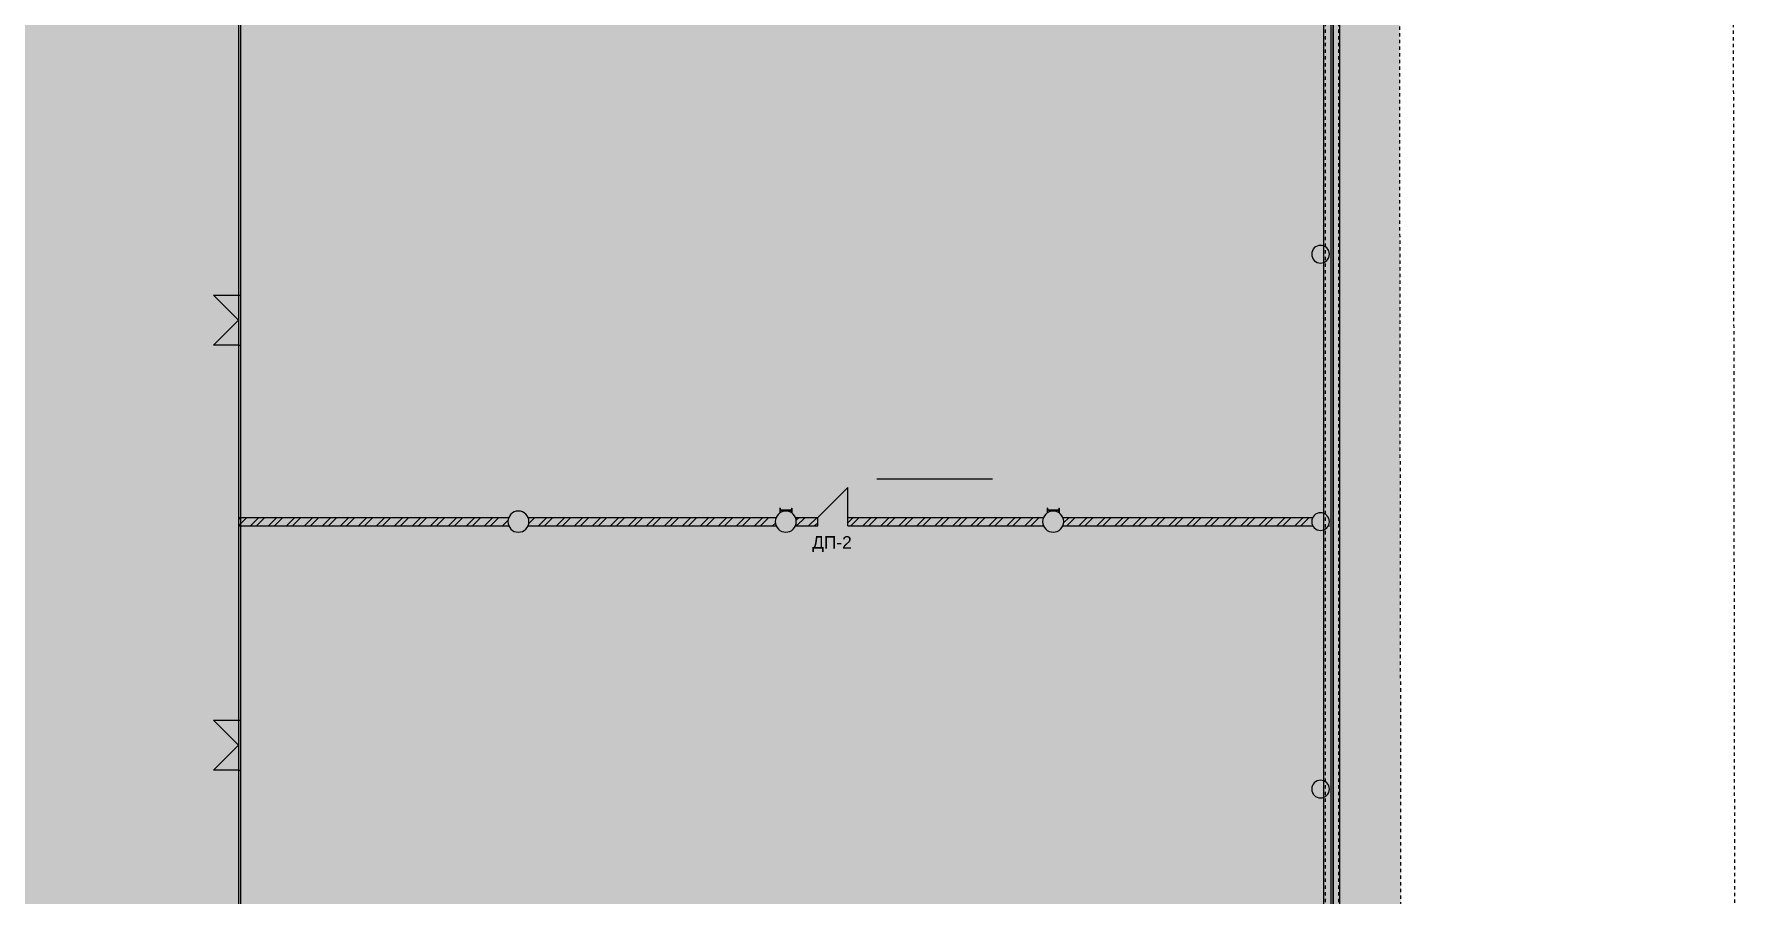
# Model space of a CAD drawing. Header units: metres. Extents: x 183920 to 188551, y 20757 to 23715.
# Drawn here: x 184938.8 to 184989.8, y 20867 to 20892.8 of the extents above; entities that cross this region are included whole.
import ezdxf

# ---------------------------------------------------------------- set-up
doc = ezdxf.new("R2010")
doc.units = ezdxf.units.M
for name, pattern in [('Path offset', [0.022225, 0.00635, -0.003175, 0.00635, -0.003175, 0, -0.003175]), ('Property boundary', [0.00111125, 0.0003175, -0.00015875, 0.0003175, -0.00015875, 0, -0.00015875]), ('Style_10', [0]), ('Style_18', [0]), ('Style_19', [0]), ('Style_29', [4.7625e-07, 3.175e-07, -1.5875e-07]), ('Wall Style 01', [0])]:
    doc.linetypes.add(name, pattern=pattern)
for name, color, linetype, true_color in [('brick', 12, 'Continuous', 0xbd0000), ('COLON', 5, 'Continuous', 0x0000ff), ('DOORS', 8, 'Continuous', 0x414141), ('DRAW', 7, 'Continuous', 0xffffff), ('Glass', 4, 'Continuous', 0x00ffff), ('MONOLIT', 7, 'Continuous', 0x691639), ('S', 2, 'Continuous', 0xffff00), ('TEXT', 2, 'Continuous', 0xffff00), ('Walls', 7, 'Continuous', 0x68db4c), ('Zoning', 7, 'Continuous', 0x47d2e2)]:
    doc.layers.add(name, color=color, linetype=linetype, true_color=true_color)
doc.styles.add('Style_9', font='', dxfattribs={"height": 0.3708534375})
doc.styles.get('Style_9').set_extended_font_data('arial')
pattern_1 = [(45, (-3.600000000000116, 82), (-0.2694076836320746, 0.2694076836320746), []), (45, (-3.420394800000009, 82), (-0.2694076836320746, 0.2694076836320746), [])]

# ---------------------------------------------------------------- blocks, each defined once
blk = doc.blocks.new('AC7B900E4F')
at = {"layer": 'COLON', "linetype": 'Style_19'}
for points in [[(0.2521237512146909, -0.1651563050501864), (0.2483291512146825, -0.1651563050501864)], [(0.2483291512146825, -0.1651563050501864), (0.2483291512146825, -0.3101563050501863)], [(0.2483291512146825, -0.3101563050501863), (0.2521237512146763, -0.3101563050501863)], [(0.2581009194032376, -0.1706333705937141), (0.262518494539152, -0.2211264854486217)], [(0.2581009194032376, -0.3046792395066587), (0.262518494539152, -0.254186124651751)], [(0.5801930821169226, -0.2339063050501863), (0.2764652203124424, -0.2339063050501863)], [(0.5801930821169226, -0.2414063050501863), (0.2764652203124424, -0.2414063050501863)], [(0.5985573830261274, -0.1706333705937141), (0.5941398078902129, -0.2211264854486217)], [(0.5985573830261274, -0.3046792395066587), (0.5941398078902129, -0.254186124651751)], [(0.6045345512146741, -0.1651563050501864), (0.6083291512146825, -0.1651563050501864)], [(0.6083291512146825, -0.3101563050501863), (0.6045345512146887, -0.3101563050501863)], [(0.6083291512146825, -0.1651563050501864), (0.6083291512146825, -0.3101563050501863)]]:
    blk.add_lwpolyline(points, dxfattribs=at)
for points in [[(0.2581009194032376, -0.1706333705937141, 0.3888787318536271), (0.2521237512146909, -0.1651563050501864)], [(0.2521237512146909, -0.3101563050501863, 0.3888787318536272), (0.2581009194032376, -0.3046792395066587)], [(0.262518494539152, -0.2211264854486217, 0.3888787318536272), (0.2764652203124424, -0.2339063050501863)], [(0.2764652203124424, -0.2414063050501863, 0.3888787318536272), (0.262518494539152, -0.254186124651751)], [(0.5941398078902129, -0.2211264854486217, -0.3888787318536272), (0.5801930821169226, -0.2339063050501863)], [(0.5801930821169226, -0.2414063050501863, -0.3888787318536272), (0.5941398078902129, -0.254186124651751)], [(0.5985573830261274, -0.1706333705937141, -0.3888787318536271), (0.6045345512146741, -0.1651563050501864)], [(0.6045345512146741, -0.3101563050501863, -0.3888787318536272), (0.5985573830261274, -0.3046792395066587)]]:
    blk.add_lwpolyline(points, format="xyb", dxfattribs=at)
blk = doc.blocks.new('AC584E3954')
at = {"layer": 'Glass', "linetype": 'Style_19'}
for points in [[(-0.8850831972660963, -1.234254007406082), (-0.8850831972660963, -1.174254007406082)], [(0.6149168027339037, -1.234254007406082), (0.6149168027339037, -1.984254007406082), (-0.1350831972660962, -1.234254007406082), (-0.8850831972660963, -1.984254007406082), (-0.8850831972660963, -1.234254007406082)], [(0.6149168027339037, -1.234254007406082), (0.6149168027339037, -1.174254007406082)]]:
    blk.add_lwpolyline(points, dxfattribs=at)

msp = doc.modelspace()

# ---------------------------------------------------------------- hatches: boundary and pattern name
at = {"layer": 'DRAW'}
h = msp.add_hatch(dxfattribs=at)
h.set_pattern_fill('PATTERN_0', color=256, scale=0.04, style=0, pattern_type=2)
h.set_pattern_definition(pattern_1)
edge = h.paths.add_edge_path(flags=0)
edge.add_line((184944.8996730566, 20878.05980507297), (184944.8996730566, 20878.30980507297))
edge.add_line((184944.8996730566, 20878.30980507297), (184952.9855364106, 20878.30980507297))
edge.add_arc((184953.2746730566, 20878.184805073), 0.3149999999937533, 156.6201318884746, 180.000000004297)
edge.add_arc((184953.2746730566, 20878.18480507295), 0.3149999999937533, 179.999999995703, 203.3798681115254)
edge.add_line((184952.9855364106, 20878.05980507297), (184944.8996730566, 20878.05980507297))
edge.add_line((184944.8996730566, 20878.05980507297), (184944.8996730566, 20878.05980507297))
edge.add_line((184944.8996730566, 20878.05980507297), (184944.8996730566, 20878.05980507297))
edge = h.paths.add_edge_path(flags=0)
edge.add_arc((184953.2746730565, 20878.18480507295), 0.3149999999937533, 336.6201318884746, 360.0000000042969)
edge.add_arc((184953.2746730566, 20878.18480507307), 0.3149999999792016, 359.9999999829105, 383.3798680987329)
edge.add_line((184953.5638097025, 20878.30980507297), (184960.9855364106, 20878.30980507298))
edge.add_arc((184961.2746730566, 20878.184805073), 0.3150000000025446, 156.6201318888054, 180.0000000046278)
edge.add_arc((184961.2746730566, 20878.18480507295), 0.3149999999937533, 179.999999995703, 203.3798681115254)
edge.add_line((184960.9855364106, 20878.05980507297), (184953.5638097025, 20878.05980507297))
edge.add_line((184953.5638097025, 20878.05980507297), (184953.5638097024, 20878.05980507297))
edge.add_line((184953.5638097024, 20878.05980507297), (184953.5638097024, 20878.05980507297))
edge = h.paths.add_edge_path(flags=0)
edge.add_arc((184961.2746730565, 20878.18480507295), 0.3149999999900455, 336.620131888335, 360.0000000037748)
edge.add_arc((184961.2746730566, 20878.18480507307), 0.3149999999792016, 359.9999999829105, 383.3798680987329)
edge.add_line((184961.5638097025, 20878.30980507297), (184962.2296730565, 20878.30980507297))
edge.add_line((184962.2296730565, 20878.30980507297), (184962.2296730565, 20878.05980507297))
edge.add_line((184962.2296730565, 20878.05980507297), (184961.5638097024, 20878.05980507297))
edge.add_line((184961.5638097024, 20878.05980507297), (184961.5638097024, 20878.05980507297))
edge.add_line((184961.5638097024, 20878.05980507297), (184961.5638097024, 20878.05980507297))
h = msp.add_hatch(dxfattribs=at)
h.set_pattern_fill('PATTERN_0', color=256, scale=0.04, style=0, pattern_type=2)
h.set_pattern_definition(pattern_1)
edge = h.paths.add_edge_path(flags=0)
edge.add_arc((184969.2746730565, 20878.18480507295), 0.3149999999900455, 336.620131888335, 360.0000000037748)
edge.add_arc((184969.2746730565, 20878.18480507299), 0.3149999999937535, 359.999999995703, 383.3798681115254)
edge.add_line((184969.5638097024, 20878.30980507297), (184977.0410066276, 20878.30980507297))
edge.add_arc((184977.2746730565, 20878.18480507302), 0.2649999999926821, 151.8554187011641, 180.0000000092728)
edge.add_arc((184977.2746730565, 20878.18480507293), 0.2649999999858998, 179.9999999903596, 208.1445812992035)
edge.add_line((184977.0410066276, 20878.05980507297), (184969.5638097024, 20878.05980507297))
edge.add_line((184969.5638097024, 20878.05980507297), (184969.5638097024, 20878.05980507297))
edge.add_line((184969.5638097024, 20878.05980507297), (184969.5638097024, 20878.05980507297))
edge = h.paths.add_edge_path(flags=0)
edge.add_line((184963.1296730565, 20878.05980507297), (184963.1296730565, 20878.30980507297))
edge.add_line((184963.1296730565, 20878.30980507297), (184968.9855364106, 20878.30980507297))
edge.add_arc((184969.2746730566, 20878.18480507307), 0.3149999999879927, 156.620131901598, 180.0000000174204)
edge.add_arc((184969.2746730566, 20878.18480507295), 0.3149999999988371, 179.9999999958944, 203.379868111334)
edge.add_line((184968.9855364106, 20878.05980507297), (184963.1296730565, 20878.05980507297))
edge.add_line((184963.1296730565, 20878.05980507297), (184963.1296730565, 20878.05980507297))
edge.add_line((184963.1296730565, 20878.05980507297), (184963.1296730565, 20878.05980507297))
at = {"layer": 'Walls', "transparency": 33554483}
h = msp.add_hatch(color=256, dxfattribs=at)
h.paths.add_polyline_path([(184977.3447471315, 20998.25825037873), (184977.3447960254, 20997.95734221833), (184977.3573636827, 20920.61207212447), (184977.6573636867, 20920.61207212111), (184977.6447509234, 20998.23493840217), (184977.3447471315, 20998.25825037873)], flags=0)
h.paths.add_polyline_path([(184977.3574124291, 20920.31207212447), (184977.3587086371, 20912.33480511989), (184977.5596731682, 20912.33480511989), (184977.5596731681, 20920.3120721222), (184977.3574124291, 20920.31207212447)], flags=0)
h.paths.add_polyline_path([(184977.3587573834, 20912.03480511989), (184977.3746730565, 20814.08480507297), (184977.6746730526, 20814.08485381929), (184977.6587573874, 20912.03480511989), (184977.3587573834, 20912.03480511989)], flags=0)
at = {"layer": 'Zoning', "transparency": 33554483}
msp.add_hatch(color=256, dxfattribs=at).paths.add_polyline_path([(184979.7863903792, 20791.04482130507), (184979.4617629582, 21013.51851378724), (184803.8159741289, 21044.01882130582), (184705.1692688792, 21043.36482130507), (184705.2366155375, 20815.82403505755), (184979.7863903792, 20791.04482130507)], flags=0)

# ---------------------------------------------------------------- linework, layer by layer
at = {"layer": 'brick', "linetype": 'Style_19'}
for points in [[(184944.8996730566, 20878.30980507297), (184952.9855364106, 20878.30980507297)], [(184944.8996730566, 20878.30980507297), (184944.8996730566, 20878.05980507297)], [(184953.5638097025, 20878.30980507297), (184960.9855364106, 20878.30980507297)], [(184961.5896730565, 20878.30980507297), (184962.2296730565, 20878.30980507297)], [(184961.5896730565, 20878.05980507297), (184961.5896730565, 20878.30980507297)], [(184962.2296730565, 20878.05980507297), (184962.2296730565, 20878.30980507297)], [(184963.1296730565, 20878.05980507297), (184963.1296730565, 20878.30980507297)], [(184963.1296730565, 20878.30980507297), (184968.9855364106, 20878.30980507297)], [(184969.5638097025, 20878.30980507297), (184977.0410066276, 20878.30980507297)], [(184944.8996730566, 20878.05980507297), (184952.9855364106, 20878.05980507297)], [(184953.5638097025, 20878.05980507297), (184960.9855364106, 20878.05980507297)], [(184961.5896730565, 20878.05980507297), (184962.2296730565, 20878.05980507297)], [(184963.1296730565, 20878.05980507297), (184968.9855364106, 20878.05980507297)], [(184969.5638097025, 20878.05980507297), (184977.0410066276, 20878.05980507297)], [(184977.5083394855, 20878.05980507297), (184977.5396730565, 20878.05980507297)]]:
    msp.add_lwpolyline(points, dxfattribs=at)
at = {"layer": 'COLON', "linetype": 'Style_19'}
for points in [[(184977.0096730565, 20886.18480507297, 0.9999999999999999), (184977.5396730565, 20886.18480507297, 0.9999999999999999), (184977.0096730565, 20886.18480507297)], [(184977.0096730565, 20878.18480507297, 0.9999999999999999), (184977.5396730565, 20878.18480507297, 0.9999999999999999), (184977.0096730565, 20878.18480507297)], [(184977.0096730565, 20870.18480507297, 0.9999999999999999), (184977.5396730565, 20870.18480507297, 0.9999999999999999), (184977.0096730565, 20870.18480507297)]]:
    msp.add_lwpolyline(points, format="xyb", close=True, dxfattribs=at)
at = {"layer": 'COLON', "linetype": 'Style_10'}
msp.add_lwpolyline([(184952.9596730566, 20878.18480507297, 0.9999999999999999), (184953.5896730565, 20878.18480507297, 0.9999999999999999), (184952.9596730566, 20878.18480507297)], format="xyb", close=True, dxfattribs=at)
at = {"layer": 'COLON', "linetype": 'Style_18'}
for points in [[(184960.9596730566, 20878.18480507297, 0.9999999999999999), (184961.5896730565, 20878.18480507297, 0.9999999999999999), (184960.9596730566, 20878.18480507297)], [(184968.9596730566, 20878.18480507297, 0.9999999999999999), (184969.5896730565, 20878.18480507297, 0.9999999999999999), (184968.9596730566, 20878.18480507297)]]:
    msp.add_lwpolyline(points, format="xyb", close=True, dxfattribs=at)
at = {"layer": 'DOORS', "linetype": 'Style_19'}
msp.add_lwpolyline([(184963.1296730565, 20878.30980507297), (184963.1296730565, 20879.20980507297), (184962.2296730565, 20878.30980507297)], dxfattribs=at)
at = {"layer": 'Glass', "linetype": 'Style_19'}
for points in [[(184944.8996730566, 20912.18480507297), (184944.8996730566, 20846.50980507298)], [(184944.9596730566, 20912.18480507297), (184944.9596730566, 20846.44980507297)], [(184977.5896730565, 20832.08480507297), (184977.5896730565, 20894.58514817682)], [(184977.6496730566, 20832.08480507297), (184977.6496730566, 20894.58514817682)]]:
    msp.add_lwpolyline(points, dxfattribs=at)
at = {"layer": 'MONOLIT', "linetype": 'Style_29'}
for points in [[(184977.4241919283, 20813.60480507297), (184977.4241919283, 20910.59980507298)], [(184977.8241919283, 20813.60480507297), (184977.8241919283, 20910.59980507298)]]:
    msp.add_lwpolyline(points, dxfattribs=at)
at = {"layer": 'MONOLIT', "linetype": 'Style_19'}
for points in [[(184977.3746730565, 20832.08480507297), (184977.3746730565, 20894.58514817682)], [(184977.8546730565, 20832.08480507297), (184977.8546730565, 20894.58514817682)]]:
    msp.add_lwpolyline(points, dxfattribs=at)
at = {"layer": 'S', "linetype": 'Style_19'}
msp.add_lwpolyline([(184964.0023740641, 20879.4622549049), (184967.4560879987, 20879.4622549049)], dxfattribs=at)
at = {"layer": 'Walls', "linetype": 'Wall Style 01'}
msp.add_lwpolyline([(184977.3587573834, 20912.03480511989), (184977.3746730565, 20814.08480507297), (184977.6746730526, 20814.08485381929), (184977.6587573874, 20912.03480511989)], dxfattribs=at)
at = {"layer": 'Zoning', "linetype": 'Property boundary'}
msp.add_lwpolyline([(184989.7919999999, 20780.78129049386), (184989.449155008, 21021.93388247756), (184804.6777593476, 21054.01882130507), (184695.2368410432, 21054.01882128981), (184695.2366066682, 20806.66421496657), (184989.792, 20780.78129049386)], close=True, dxfattribs=at)
msp.add_lwpolyline([(184989.7919999999, 20780.78129049386), (184989.449155008, 21021.93388247756), (184804.6777593476, 21054.01882130507), (184695.2368410432, 21054.01882128981), (184695.2366066682, 20806.66421496657), (184989.792, 20780.78129049386)], close=True, dxfattribs=at)
at = {"layer": 'Zoning', "linetype": 'Path offset'}
msp.add_lwpolyline([(184979.7943903792, 20791.69832452861), (184979.4617629582, 21013.51851378724), (184803.8159741289, 21044.01882130582), (184705.2368316418, 21044.01882130292), (184705.2366155375, 20815.82403505755), (184979.7943903792, 20791.69832452861)], close=True, dxfattribs=at)

# ---------------------------------------------------------------- block references
at = {"layer": 'COLON'}
for p in [(184960.8463305919, 20878.757266557), (184968.8463305919, 20878.757266557)]:
    msp.add_blockref('AC7B900E4F', p, dxfattribs=at)
at = {"layer": 'Glass', "rotation": 270}
for p in [(184946.1339270639, 20884.0776466159), (184946.1339270639, 20871.36187710866)]:
    msp.add_blockref('AC584E3954', p, dxfattribs=at)

# ---------------------------------------------------------------- texts
at = {"layer": 'TEXT', "insert": (184962.0648423726, 20877.27243636437), "char_height": 0.3708534375, "width": 1.994980015370881, "attachment_point": 7, "style": 'Style_9'}
msp.add_mtext('ДП-2', dxfattribs=at)

doc.saveas('drawing.dxf')
